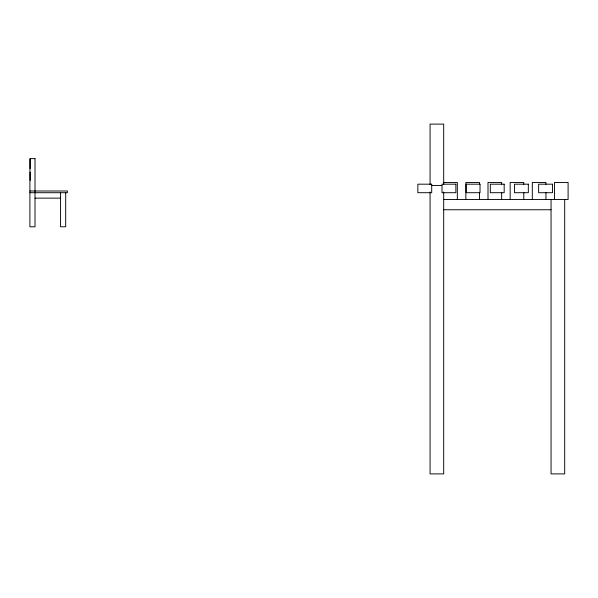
<?xml version="1.0" encoding="UTF-8"?>
<svg xmlns="http://www.w3.org/2000/svg" width="598" height="598" viewBox="0 0 598 598"><rect width="100%" height="100%" fill="white"/><g stroke="black" fill="none" stroke-linecap="round" stroke-linejoin="round"><path stroke-width="0.9" d="M443.694 182.48L457.328 182.48L457.328 199.523M431.883 185.455L441.877 185.455M29.9 191.001L67.395 191.001L67.395 192.706L29.9 192.706M35.013 198.132L60.577 198.132M443.694 199.523L568.1 199.523L568.1 182.48L554.466 182.48L554.466 199.523M443.694 209.749L551.057 209.749M564.691 199.523L564.691 473.893L551.057 473.893L551.057 199.523M545.944 184.274L545.944 182.48L532.31 182.48L532.31 199.523M545.944 192.347L545.944 199.523M523.788 184.274L523.788 182.48L510.161 182.48L510.161 199.523M523.788 192.347L523.788 199.523M501.64 184.274L501.64 182.48L488.005 182.48L488.005 199.523M501.64 192.347L501.64 199.523M479.484 184.274L479.484 182.48L465.849 182.48L465.849 199.523M479.484 192.347L479.484 199.523M443.694 184.528L443.694 124.107L430.067 124.107L430.067 184.528M443.694 191.988L443.694 473.893L430.067 473.893L430.067 191.988M65.69 192.706L65.69 226.791L60.577 226.791L60.577 192.706M30.184 159.075L30.184 168.629M30.184 172.149L30.184 180.447M35.013 158.627L29.9 158.627L29.9 226.791L35.013 226.791L35.013 158.627M431.711 184.184L417.853 184.184L417.853 192.706L431.711 192.706L431.711 184.184M455.863 184.184L442.004 184.184L442.004 192.706L455.863 192.706L455.863 184.184M480.015 184.184L466.163 184.184L466.163 192.706L480.015 192.706L480.015 184.184M504.174 184.184L490.315 184.184L490.315 192.706L504.174 192.706L504.174 184.184M528.326 184.184L514.467 184.184L514.467 192.706L528.326 192.706L528.326 184.184M552.477 184.184L538.626 184.184L538.626 192.706L552.477 192.706L552.477 184.184"/></g></svg>
